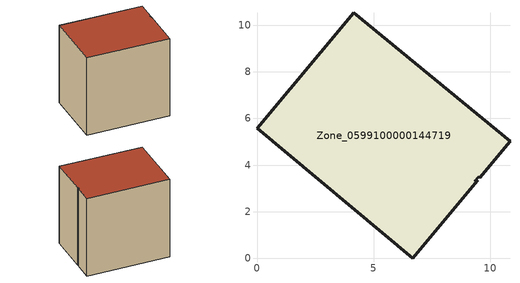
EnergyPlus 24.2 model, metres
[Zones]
Zone_0599100000144719
 floor ground (C_G): 9.54,3.45 9.5,3.51 9.33,3.32 9.47,3.36 6.67,0 0,5.57 4.14,10.54 10.85,5.02 z0
 wall outside (C_F): 6.67,0 9.47,3.36 9.33,3.32 9.5,3.51 9.54,3.45 10.85,5.02 4.14,10.54 0,5.57 6.67,0 z0:8.69
 roof outside (C_R): 9.5,3.51 9.54,3.45 10.85,5.02 4.14,10.54 0,5.57 6.67,0 9.47,3.36 9.33,3.32 z8.69
[BUILDING]
Pand.0599100000144719: North Axis=0; Terrain=City; Loads Convergence Tolerance Value=0.04; Temperature Convergence Tolerance Value=0.4; Solar Distribution=FullExterior; Maximum Number of Warmup Days=25; Minimum Number of Warmup Days=1
[Site:Location]
Rotterdam.The.Hague.AP_ZH_NLD Design_Conditions: Latitude=51.96; Longitude=4.45; Time Zone=1; Elevation=-4.5
[SITE:GROUNDTEMPERATURE:BUILDINGSURFACE]
18, 18, 18, 18, 18, 18, 18, 18, 18, 18, 18, 18
[MATERIAL] Thermal Absorptance=0.9; Solar Absorptance=0.7; Visible Absorptance=0.7
Name | Roughness | Thickness | Conductivity | Density | Specific Heat
G.TI.1946-1964 | MediumSmooth | 0.15 | 1 | 540 | 1210
F.TI.1946-1964 | Rough | 0.3 | 0.857143 | 1920 | 840
R.TI.1946-1964 | MediumRough | 0.2 | 0.277778 | 1500 | 1000
[CONSTRUCTION]
C_G: G.TI.1946-1964
C_F: F.TI.1946-1964
C_R: R.TI.1946-1964
[ZONE]
Zone_0599100000144719: Type=1; Multiplier=1; Ceiling Height=Autocalculate; Volume=Autocalculate; Floor Area=autocalculate; Part of Total Floor Area=Yes
[ZONEINFILTRATION:DESIGNFLOWRATE]
Infil_Zone_0599100000144719: Zone or ZoneList or Space or SpaceList=Zone_0599100000144719; Schedule=AlwaysOn; Design Flow Rate Calculation Method=Flow/Area; Flow Rate per Floor Area=0.003; Constant Term Coefficient=1; Temperature Term Coefficient=0; Velocity Term Coefficient=0; Velocity Squared Term Coefficient=0
[HVACTEMPLATE:ZONE:IDEALLOADSAIRSYSTEM]
Zone_0599100000144719: Maximum Heating Supply Air Temperature=50; Minimum Cooling Supply Air Temperature=13; Maximum Heating Supply Air Humidity Ratio=0.0156; Minimum Cooling Supply Air Humidity Ratio=0.0077; Heating Limit=NoLimit; Cooling Limit=NoLimit; Dehumidification Control Type=ConstantSensibleHeatRatio; Cooling Sensible Heat Ratio=0.7; Dehumidification Setpoint=60; Humidification Control Type=None; Humidification Setpoint=30; Outdoor Air Method=None; Outdoor Air Flow Rate per Person=0.00944; Outdoor Air Flow Rate per Zone Floor Area=0; Outdoor Air Flow Rate per Zone=0; Demand Controlled Ventilation Type=None; Outdoor Air Economizer Type=NoEconomizer; Heat Recovery Type=None; Sensible Heat Recovery Effectiveness=0.7; Latent Heat Recovery Effectiveness=0.65
[ZONECONTROL:THERMOSTAT]
ThermostatControl_Zone_0599100000144719: Zone or ZoneList=Zone_0599100000144719; Control Type Schedule=DualSetpointControlType; Control 1=Thermostat_Zone_0599100000144719; Temperature Difference Between Cutout And Setpoint=0
[THERMOSTATSETPOINT:DUALSETPOINT]
Thermostat_Zone_0599100000144719: Heating Setpoint Temperature Schedule=HeatingSetpoint_Zone_0599100000144719; Cooling Setpoint Temperature Schedule=CoolingSetpoint_Zone_0599100000144719
[SCHEDULE:COMPACT]
HeatingSetpoint_Zone_0599100000144719: Through: 12/31, For: AllDays, Until: 24:00, 21
CoolingSetpoint_Zone_0599100000144719: Through: 12/31, For: AllDays, Until: 24:00, 24
DualSetpointControlType: Through: 12/31, For: AllDays, Until: 24:00, 4
AlwaysOn: Through: 12/31, For: AllDays, Until: 24:00, 1
